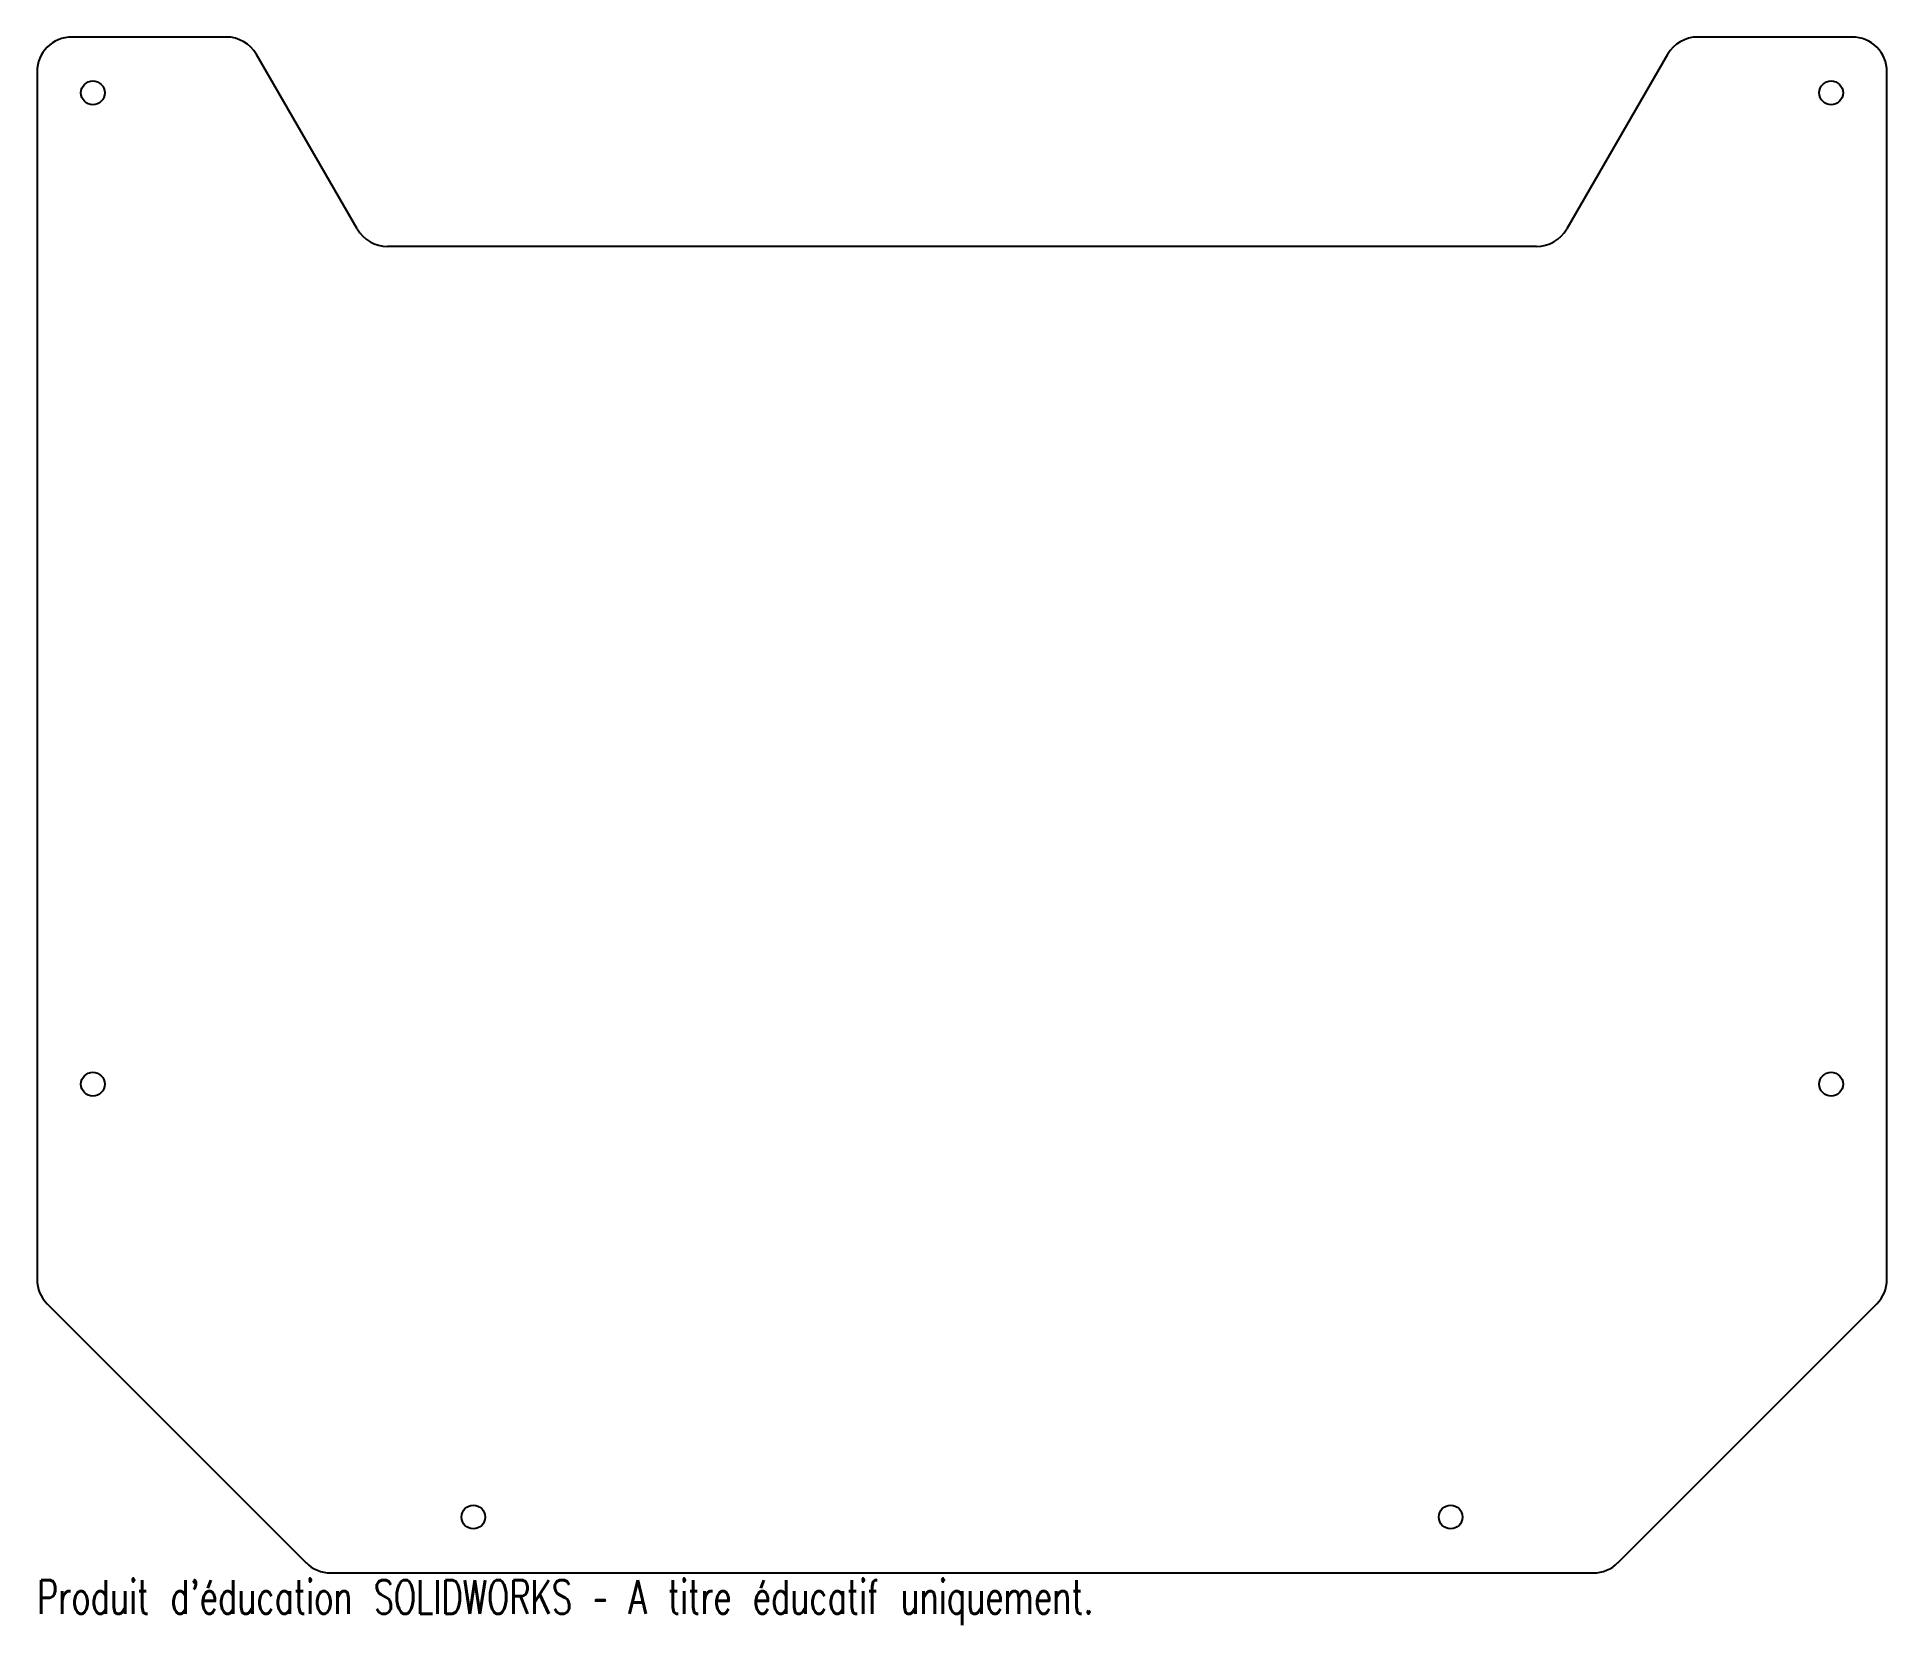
# Model space of a CAD drawing. Header units: millimetres. Extents: x -133 to 133, y -7 to 220.
import ezdxf

# ---------------------------------------------------------------- set-up
doc = ezdxf.new("R2010")
doc.units = ezdxf.units.MM
doc.styles.add('SLDTEXTSTYLE0', font='TXT', dxfattribs={"width": 0.7, "bigfont": 'bigfont'})

msp = doc.modelspace()

# ---------------------------------------------------------------- linework, layer by layer
at = {"color": 7, "linetype": 'Continuous', "lineweight": 25}
for p, q in [((-105.39, 220), (-127.5, 220)), ((127.5, 220), (105.39, 220)), ((-86.62, 192.5), (-101.06, 217.5)), ((101.06, 217.5), (86.62, 192.5)), ((-132.5, 215), (-132.5, 42.07)), ((132.5, 42.07), (132.5, 215)), ((82.29, 190), (-82.29, 190)), ((-131.04, 38.54), (-93.96, 1.46)), ((93.96, 1.46), (131.04, 38.54)), ((-90.43, 0), (90.43, 0))]:
    msp.add_line(p, q, dxfattribs=at)
for centre in [(-124.5, 212), (124.5, 212), (-124.5, 70), (124.5, 70), (-70, 8), (70, 8)]:
    msp.add_circle(centre, 1.7, dxfattribs=at)
for centre, start, end in [((-127.5, 215), 90, 180), ((-105.39, 215), 30, 90), ((105.39, 215), 90, 150), ((127.5, 215), 0, 90), ((-82.29, 195), 210, 270), ((82.29, 195), 270, 330), ((-127.5, 42.07), 180, 225), ((127.5, 42.07), 315, 0), ((-90.43, 5), 225, 270), ((90.43, 5), 270, 315)]:
    msp.add_arc(centre, 5, start, end, dxfattribs=at)

# ---------------------------------------------------------------- texts
at = {"color": 7, "linetype": 'Continuous', "insert": (-132.5, -1.02), "char_height": 4.8336, "attachment_point": 1, "style": 'SLDTEXTSTYLE0'}
msp.add_mtext("Produit d'éducation SOLIDWORKS – A titre éducatif uniquement.", dxfattribs=at)

doc.saveas('drawing.dxf')
